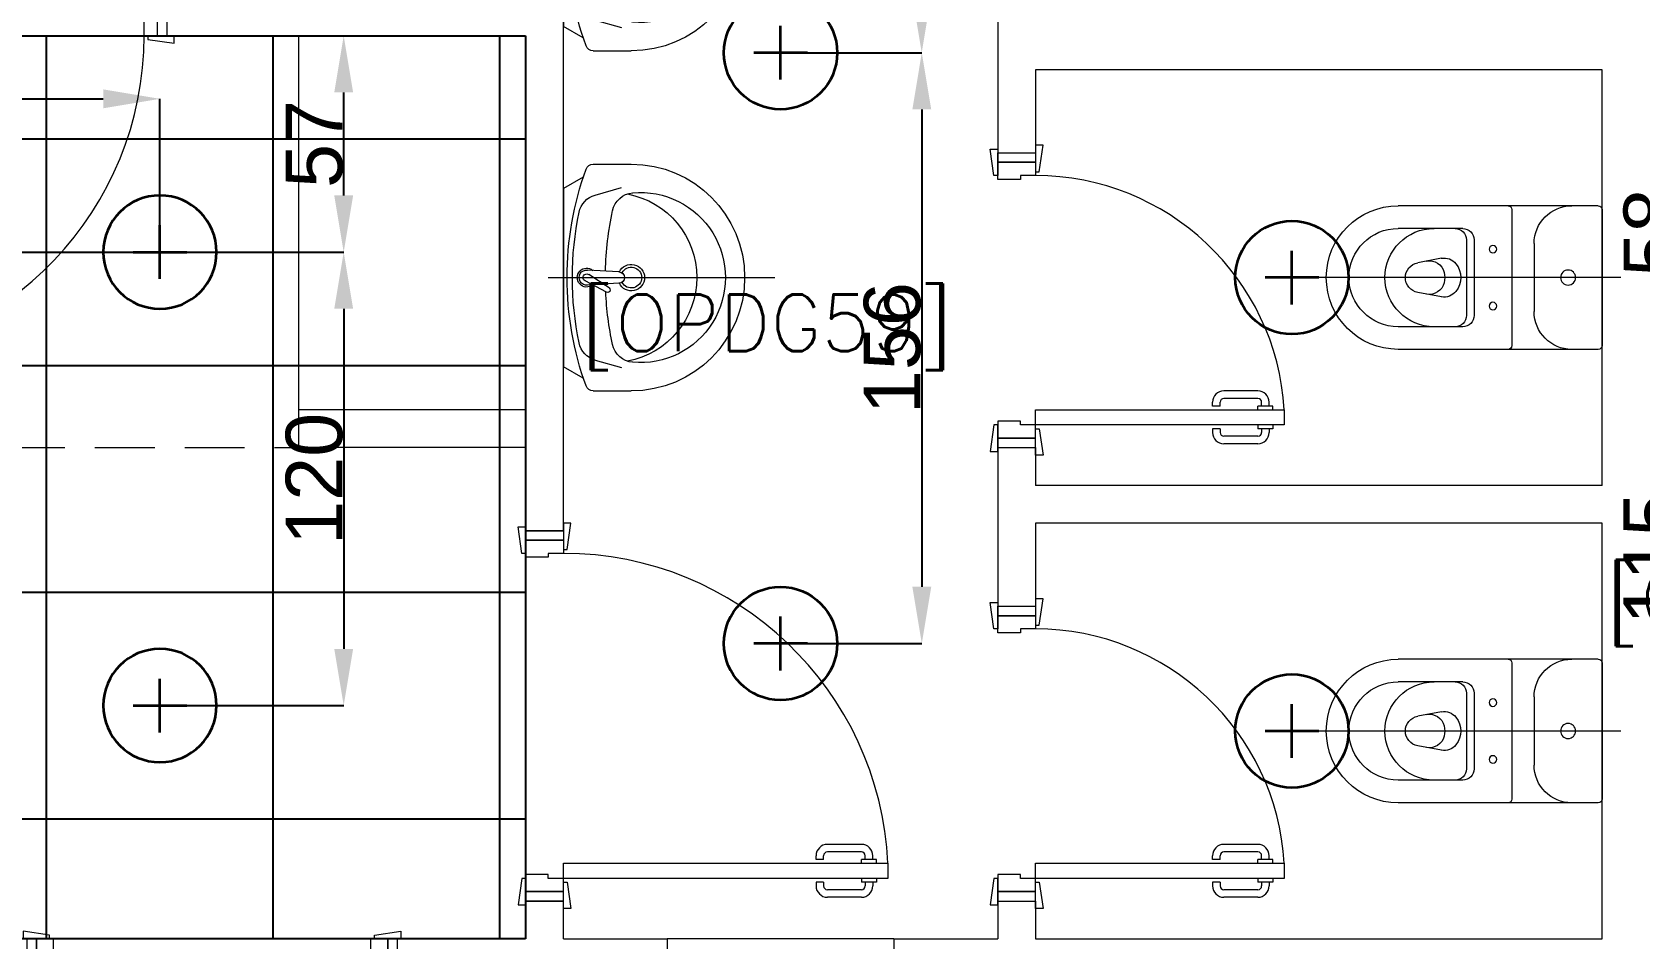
# Model space of a CAD drawing. Header units: inches. Extents: x -12418 to 57169, y -29325 to 19878.
# Drawn here: x 11362 to 15618, y 3883 to 6282 of the extents above; entities that cross this region are included whole.
import ezdxf
from ezdxf.enums import TextEntityAlignment as Align

# ---------------------------------------------------------------- set-up
doc = ezdxf.new("R2010")
doc.units = ezdxf.units.IN
doc.header["$LTSCALE"] = 25
doc.header["$MEASUREMENT"] = 0
doc.header["$PDMODE"] = 3
doc.linetypes.add('00-Ground Floor$0$HIDDEN', pattern=[9.525, 6.35, -3.175])
doc.layers.get('0').update_dxf_attribs({"color": 8})
doc.layers.get('Defpoints').update_dxf_attribs({"color": 8})
for name, color, linetype, lineweight in [('00-Ground Floor$0$72_EGR_BASE_TEXT', 252, 'Continuous', 5), ('00-Ground Floor$0$Aluminum', 251, 'Continuous', 5), ('00-Ground Floor$0$Proj', 251, 'Continuous', 5), ('00-Ground Floor$0$SANIT', 250, 'Continuous', 5), ('00-Ground Floor$0$Walls', 251, 'Continuous', 5), ('00-Ground Floor$0$Wooden Joinery', 251, 'Continuous', 5), ('E-DIM', 6, 'Continuous', 18), ('E-LITE-CIRC-NUMB', 6, 'Continuous', 25), ('E-LITE-CLNG @ 100', 150, 'Continuous', 35), ('E-LITE-CTRL', 6, 'Continuous', 25)]:
    doc.layers.add(name, color=color, linetype=linetype, lineweight=lineweight)
doc.layers.add('00-Ground Floor$0$False Ceiling', color=251, linetype='Continuous')
doc.styles.add('00-Ground Floor$0$SIMPLEX', font='SIMPLEX.shx', dxfattribs={"height": 150})
doc.styles.add('DC_Simplex', font='SIMPLEX.shx', dxfattribs={"width": 0.7})
doc.styles.get("Standard").update_dxf_attribs({"font": 'arial.ttf'})
doc.dimstyles.get("Standard").update_dxf_attribs({"dimtxt": 150, "dimasz": 150, "dimexe": 0.18, "dimexo": 0.0625, "dimgap": 1, "dimtad": 1, "dimdec": 0, "dimlfac": 0.1, "dimzin": 0, "dimdsep": 46, "dimtxsty": 'Standard', "dimcen": 0.09, "dimclrd": 256, "dimclrt": 7, "dimadec": 0, "dimazin": 0, "dimtfac": 1, "dimtdec": 0, "dimtofl": 0, "dimtmove": 0, "dimatfit": 3, "dimfxl": 1, "dimtolj": 1, "dimtzin": 0, "dimarcsym": 0})

# ---------------------------------------------------------------- blocks, each defined once
blk = doc.blocks.new('00-Ground Floor$0$A$C72370EFE')
at = {"layer": '00-Ground Floor$0$Wooden Joinery'}
for p, q in [((-0.01, -0.04), (-0.02, -0.04)), ((-0.01, -0.03), (-0.01, -0.07)), ((0, -0.03), (-0.01, -0.03)), ((0.04, -0.03), (0.05, -0.03)), ((0.05, -0.03), (0.05, -0.07)), ((0.05, -0.04), (0.06, -0.04)), ((-0.05, -0.07), (-0.05, -0.16)), ((-0.03, -0.07), (-0.03, -0.16)), ((-0.01, -0.06), (-0.02, -0.06)), ((0, -0.07), (-0.01, -0.07)), ((0.04, -0.07), (0.05, -0.07)), ((0.05, -0.06), (0.06, -0.06)), ((0.07, -0.07), (0.07, -0.16)), ((0.09, -0.07), (0.09, -0.16)), ((-0.01, -0.17), (-0.02, -0.17)), ((-0.01, -0.17), (-0.01, -0.19)), ((0.05, -0.17), (0.06, -0.17)), ((0.05, -0.17), (0.05, -0.19)), ((-0.01, -0.19), (-0.02, -0.19)), ((0.05, -0.19), (0.06, -0.19))]:
    blk.add_line(p, q, dxfattribs=at)
for centre, radius, start, end in [((-0.02, -0.07), 0.03, 90, 180), ((0.06, -0.07), 0.03, 0, 90), ((-0.02, -0.07), 0.01, 90, 180), ((0.06, -0.07), 0.01, 0, 90), ((-0.02, -0.16), 0.03, 180, 270), ((-0.02, -0.16), 0.01, 180, 270), ((0.06, -0.16), 0.01, 270, 0), ((0.06, -0.16), 0.03, 270, 0)]:
    blk.add_arc(centre, radius, start, end, dxfattribs=at)
blk = doc.blocks.new('00-Ground Floor$0$A$C5DAD61B4')
at = {"layer": '00-Ground Floor$0$Wooden Joinery'}
for points in [[(80, 959.1), (80, 969.1), (10, 979.1), (10, 959.1)], [(940, 959.1), (940, 969.1), (1010, 979.1), (1010, 959.1)], [(70, 859.1), (70, 849.1), (0, 839.1), (0, 859.1)], [(120, 859.1), (120, 0), (80, 0), (80, 859.1)], [(950, 859.1), (950, 849.1), (1020, 839.1), (1020, 859.1)]]:
    blk.add_lwpolyline(points, close=True, dxfattribs=at)
for points in [[(45, 859.1), (45, 959.1), (20, 959.1), (20, 859.1), (45, 859.1)], [(45, 859.1), (80, 859.1), (80, 899.1), (90, 899.1), (90, 959.1), (45, 959.1), (45, 859.1)], [(975, 859.1), (940, 859.1), (940, 899.1), (930, 899.1), (930, 959.1), (975, 959.1), (975, 859.1)], [(975, 859.1), (975, 959.1), (1000, 959.1), (1000, 859.1), (975, 859.1)]]:
    blk.add_lwpolyline(points, dxfattribs=at)
blk.add_arc((80, 859.1), 860, 272.666, 0, dxfattribs=at)
at = {"layer": '00-Ground Floor$0$Wooden Joinery', "xscale": 999.9999999998854, "yscale": 999.9999999998854, "zscale": 999.9999999998854, "rotation": 180}
blk.add_blockref('00-Ground Floor$0$A$C72370EFE', (120, 0), dxfattribs=at)
blk = doc.blocks.new('00-Ground Floor$0$A$C268A7CF0')
at = {"layer": '00-Ground Floor$0$Wooden Joinery'}
for points in [[(80, 758.8), (80, 768.8), (10, 778.8), (10, 758.8)], [(740, 758.8), (740, 768.8), (810, 778.8), (810, 758.8)], [(70, 658.8), (70, 648.8), (0, 638.8), (0, 658.8)], [(120, 658.8), (120, 0), (80, 0), (80, 658.8)], [(750, 658.8), (750, 648.8), (820, 638.8), (820, 658.8)]]:
    blk.add_lwpolyline(points, close=True, dxfattribs=at)
for points in [[(45, 658.8), (45, 758.8), (20, 758.8), (20, 658.8), (45, 658.8)], [(45, 658.8), (80, 658.8), (80, 698.8), (90, 698.8), (90, 758.8), (45, 758.8), (45, 658.8)], [(775, 658.8), (740, 658.8), (740, 698.8), (730, 698.8), (730, 758.8), (775, 758.8), (775, 658.8)], [(775, 658.8), (775, 758.8), (800, 758.8), (800, 658.8), (775, 658.8)]]:
    blk.add_lwpolyline(points, dxfattribs=at)
blk.add_arc((80, 658.8), 660, 273.4748, 0, dxfattribs=at)
at = {"layer": '00-Ground Floor$0$Wooden Joinery', "xscale": 999.9999999998854, "yscale": 999.9999999998854, "zscale": 999.9999999998854, "rotation": 180}
blk.add_blockref('00-Ground Floor$0$A$C72370EFE', (120, 0), dxfattribs=at)
blk = doc.blocks.new('00-Ground Floor$0$WC manta')
at = {"layer": '00-Ground Floor$0$SANIT'}
for p, q in [((-0.13, 0.18), (-0.13, -0.18)), ((-0.12, 0.19), (0.41, 0.19)), ((0.109, 0.18), (0.109, -0.18)), ((0.239, 0.13), (0.41, 0.13)), ((0.05, 0.09), (0.05, -0.09)), ((0.209, 0.1), (0.209, -0.1)), ((0.229, 0.1), (0.229, -0.1)), ((0.2955, 0.051), (0.3581, 0.0393)), ((-0.18, 0), (0.65, 0)), ((0.2955, -0.051), (0.3581, -0.0393)), ((0.239, -0.13), (0.41, -0.13)), ((-0.12, -0.19), (0.41, -0.19))]:
    blk.add_line(p, q, dxfattribs=at)
for centre, radius in [((0.159, 0.0752), 0.01), ((-0.04, 0), 0.02), ((0.159, -0.0753), 0.01)]:
    blk.add_circle(centre, radius, dxfattribs=at)
for centre, radius, start, end in [((-0.12, 0.18), 0.01, 90, 180), ((-0.05, 0.09), 0.1, 0, 90), ((0.119, 0.18), 0.01, 90, 180), ((0.41, 0), 0.19, 270, 90), ((0.239, 0.1), 0.03, 90, 180), ((0.259, 0.1), 0.03, 90, 180), ((0.3147, 0), 0.13, 270, 90), ((0.41, 0), 0.13, 270, 90), ((0.2882, 0.0117), 0.04, 79.4289, 141.525), ((0.3271, 0.0044), 0.04, 79.4289, 166.4176), ((0.3029, 0), 0.0588, 141.525, 218.475), ((0.3454, 0), 0.0588, 166.4176, 193.5824), ((0.3507, 0), 0.04, 280.5711, 79.4289), ((0.2882, -0.0117), 0.04, 218.475, 280.5711), ((0.3271, -0.0044), 0.04, 193.5824, 280.5711), ((-0.05, -0.09), 0.1, 270, 0), ((0.239, -0.1), 0.03, 180, 270), ((0.259, -0.1), 0.03, 180, 270), ((-0.12, -0.18), 0.01, 180, 270), ((0.119, -0.18), 0.01, 180, 270)]:
    blk.add_arc(centre, radius, start, end, dxfattribs=at)
blk = doc.blocks.new('00-Ground Floor$0$lav-manta 60')
at = {"layer": '00-Ground Floor$0$SANIT'}
for p, q in [((-0.2658, -0.0529), (-0.2358, 0)), ((-0.2358, 0), (0.2358, 0)), ((0, 0.04), (0, -0.56)), ((0.2658, -0.0529), (0.2358, 0)), ((-0.3, -0.0789), (-0.3, -0.18)), ((-0.2185, -0.0841), (-0.2383, -0.1537)), ((-0.015, -0.1473), (-0.0199, -0.064)), ((0.0274, -0.121), (-0.0078, -0.0673)), ((0.0389, -0.1142), (0.0087, -0.0575)), ((0.0191, -0.077), (0.0199, -0.064)), ((0.2185, -0.0841), (0.2383, -0.1537)), ((0.3, -0.0789), (0.3, -0.18)), ((0.015, -0.1473), (0.0174, -0.1057))]:
    blk.add_line(p, q, dxfattribs=at)
for centre, radius, start, end in [((0, -0.8557), 0.8457, 70.1771, 109.8229), ((-0.1608, -0.1006), 0.06, 101.8086, 164.0794), ((0, -0.8696), 0.8457, 78.1914, 101.8086), ((0, -0.0617), 0.025, 320.7474, 220.368), ((0, -0.0617), 0.02, 353.2671, 186.682), ((0.1608, -0.1006), 0.06, 15.9206, 78.1914), ((-0.28, -0.0789), 0.02, 109.8229, 180), ((0, -0.0617), 0.00966, 25.4127, 215.9577), ((0.28, -0.0789), 0.02, 0, 70.1771), ((0, -0.9572), 0.8457, 91.1572, 102.0883), ((0, -0.9572), 0.8457, 88.5486, 88.844), ((0.0332, -0.1176), 0.00666, 210.6852, 30.6852), ((0, -0.9572), 0.8457, 77.9117, 87.4274), ((-0.1645, -0.189), 0.06, 102.0883, 174.8142), ((0, -0.1282), 0.2252, 190.6097, 349.3903), ((0, -0.18), 0.035, 115.3106, 64.6894), ((0, -0.18), 0.0275, 117.1496, 62.8504), ((0, -0.1473), 0.015, 180, 0), ((0.1645, -0.189), 0.06, 5.1858, 77.9117), ((0, -0.18), 0.3, 180, 0), ((0, -0.2039), 0.2252, 174.8142, 5.1858)]:
    blk.add_arc(centre, radius, start, end, dxfattribs=at)
blk = doc.blocks.new('00-Ground Floor$0$A$Ce9e1c4c3')
at = {"layer": '00-Ground Floor$0$False Ceiling', "color": 254}
for p, q in [((-91692.1, 6272.6, 0), (-87332.1, 6272.6, 0)), ((-87332.1, 6272.6, 0), (-87332.1, 3882.6, 0)), ((-87332.1, 3882.6, 0), (-91692.1, 3882.6, 0))]:
    blk.add_line(p, q, dxfattribs=at)
at = {"layer": '00-Ground Floor$0$False Ceiling', "color": 254, "linetype": 'Continuous'}
for p, q in [((-88600, 3882.6), (-88600, 6272.6)), ((-88000, 3882.6), (-88000, 6272.6)), ((-87400, 3882.6), (-87400, 6272.6)), ((-91692.1, 6000), (-87332.1, 6000)), ((-91692.1, 5400), (-87332.1, 5400)), ((-91692.1, 4800), (-87332.1, 4800)), ((-91692.1, 4200), (-87332.1, 4200))]:
    blk.add_line(p, q, dxfattribs=at)
blk = doc.blocks.new('00-Ground Floor')
at = {"layer": '00-Ground Floor$0$Aluminum'}
blk.add_line((13642.9, 3882.6, 0), (13042.9, 3882.6, 0), dxfattribs=at)
at = {"layer": '00-Ground Floor$0$Proj', "linetype": '00-Ground Floor$0$HIDDEN'}
blk.add_line((8907.9, 5182.6, 0), (12067.9, 5182.6, 0), dxfattribs=at)
at = {"layer": '00-Ground Floor$0$Walls'}
for p, q in [((12767.9, 4962.6, 0), (12767.9, 8502.6, 0)), ((11717.9, 6372.6, 0), (11717.9, 6272.6, 0)), ((13917.9, 6382.6, 0), (13917.9, 5962.6, 0)), ((12667.9, 6272.6, 0), (11717.9, 6272.6, 0)), ((12667.9, 5282.6, 0), (12667.9, 6272.6, 0)), ((15517.9, 6182.6, 0), (14017.9, 6182.6, 0)), ((14017.9, 6182.6, 0), (14017.9, 5962.6, 0)), ((15517.9, 5082.6, 0), (15517.9, 6182.6, 0)), ((13917.9, 5962.6, 0), (14017.9, 5962.6, 0)), ((12667.9, 5282.6, 0), (12067.9, 5282.6, 0)), ((12067.9, 5182.6, 0), (12067.9, 5282.6, 0)), ((12667.9, 5182.6, 0), (12067.9, 5182.6, 0)), ((12667.9, 5182.6, 0), (12667.9, 4962.6, 0)), ((13917.9, 5182.6, 0), (13917.9, 4762.6, 0)), ((13917.9, 5182.6, 0), (14017.9, 5182.6, 0)), ((14017.9, 5182.6, 0), (14017.9, 5082.6, 0)), ((15517.9, 5082.6, 0), (14017.9, 5082.6, 0)), ((15517.9, 4982.6, 0), (14017.9, 4982.6, 0)), ((14017.9, 4982.6, 0), (14017.9, 4762.6, 0)), ((15517.9, 3882.6, 0), (15517.9, 4982.6, 0)), ((12767.9, 4962.6, 0), (12667.9, 4962.6, 0)), ((13917.9, 4762.6, 0), (14017.9, 4762.6, 0)), ((12667.9, 3982.6, 0), (12667.9, 3882.6, 0)), ((12767.9, 3982.6, 0), (12667.9, 3982.6, 0)), ((12767.9, 3882.6, 0), (12767.9, 3982.6, 0)), ((13917.9, 3982.6, 0), (14017.9, 3982.6, 0)), ((13917.9, 3982.6, 0), (13917.9, 3882.6, 0)), ((14017.9, 3982.6, 0), (14017.9, 3882.6, 0)), ((12327.9, 3882.6, 0), (12667.9, 3882.6, 0)), ((12767.9, 3882.6, 0), (13042.9, 3882.6, 0)), ((13042.9, 3882.6, 0), (13042.9, 3782.6, 0)), ((13642.9, 3882.6, 0), (13917.9, 3882.6, 0)), ((13642.9, 3882.6, 0), (13642.9, 3782.6, 0)), ((14017.9, 3882.6, 0), (15517.9, 3882.6, 0))]:
    blk.add_line(p, q, dxfattribs=at)
at = {"layer": '00-Ground Floor$0$Wooden Joinery'}
blk.add_line((12067.9, 5282.6, 0), (12067.9, 6272.6, 0), dxfattribs=at)
at = {"layer": '00-Ground Floor$0$Wooden Joinery', "elevation": 0}
blk.add_lwpolyline([(11692.9, 6272.6), (11657.9, 6272.6), (11657.9, 6312.6), (11647.9, 6312.6), (11647.9, 6372.6), (11692.9, 6372.6), (11692.9, 6272.6)], dxfattribs=at)
blk.add_lwpolyline([(11667.9, 6272.6), (11667.9, 6262.6), (11737.9, 6252.6), (11737.9, 6272.6)], close=True, dxfattribs=at)
at = {"layer": '00-Ground Floor$0$Wooden Joinery'}
blk.add_arc((10797.9, 6272.6, 0), 860, 272.666, 0, dxfattribs=at)
at = {"layer": '00-Ground Floor$0$False Ceiling', "color": 254}
blk.add_blockref('00-Ground Floor$0$A$Ce9e1c4c3', (100000, 0), dxfattribs=at)
at = {"layer": '00-Ground Floor$0$SANIT', "xscale": -1000.000000000223, "yscale": 1000.000000000223, "zscale": 1000.000000000223, "rotation": 90}
for p in [(12767.9, 6532.6, 0), (12767.9, 5632.6, 0)]:
    blk.add_blockref('00-Ground Floor$0$lav-manta 60', p, dxfattribs=at)
at = {"layer": '00-Ground Floor$0$SANIT', "xscale": -999.9999999999995, "yscale": 999.9999999999995, "zscale": 999.9999999999995}
for p in [(15387.9, 5632.6, 0), (15387.9, 4432.6, 0)]:
    blk.add_blockref('00-Ground Floor$0$WC manta', p, dxfattribs=at)
at = {"layer": '00-Ground Floor$0$Wooden Joinery', "rotation": 90.00000000000001}
for name, p in [('00-Ground Floor$0$A$C268A7CF0', (14676.7, 5162.6, 0)), ('00-Ground Floor$0$A$C5DAD61B4', (13627, 3962.6, 0)), ('00-Ground Floor$0$A$C268A7CF0', (14676.7, 3962.6, 0))]:
    blk.add_blockref(name, p, dxfattribs=at)
at = {"layer": '00-Ground Floor$0$Wooden Joinery', "xscale": -1}
blk.add_blockref('00-Ground Floor$0$A$C5DAD61B4', (12347.9, 2923.5, 0), dxfattribs=at)
at = {"layer": '00-Ground Floor$0$72_EGR_BASE_TEXT', "char_height": 150, "attachment_point": 2, "style": '00-Ground Floor$0$SIMPLEX'}
for s, insert in [('[OPDG59]', (13306.8, 5588, 0)), ('[OPDG55]', (16020.8, 4857.2, 0))]:
    blk.add_mtext(s, dxfattribs=dict(at, insert=insert))
blk = doc.blocks.new('DC_LT-CL-Point')
for p, q in [((0, -0.711), (0, 0.711)), ((0.711, 0), (-0.711, 0))]:
    blk.add_line(p, q)
blk.add_circle((0, 0), 1.5)
at = {"layer": 'E-LITE-CIRC-NUMB', "style": 'DC_Simplex', "width": 0.7, "flags": 8}
blk.add_attdef('CIRCUIT', text='', height=2, rotation=360, dxfattribs=at).set_placement((-3.364, 1.5), align=Align.RIGHT)
at = {"layer": 'E-LITE-CTRL', "style": 'DC_Simplex', "width": 0.7, "flags": 8}
blk.add_attdef('CONTROL', (3.364, -3.498), '', height=2, rotation=360, dxfattribs=at)
blk = doc.blocks.new('*D244')
at = {"layer": 'Defpoints', "color": 0, "transparency": 16777216}
for p in [(13342.9, 7790.9, 0), (13342.9, 6227.6, 0), (13716.7, 6227.6)]:
    blk.add_point(p, dxfattribs=at)
at = {"layer": 'E-DIM', "color": 0, "lineweight": -2, "transparency": 16777216}
for p, q in [((13343, 7790.9), (13716.9, 7790.9)), ((13343, 6227.6), (13716.9, 6227.6))]:
    blk.add_line(p, q, dxfattribs=at)
at = {"layer": 'E-DIM', "lineweight": -2, "transparency": 16777216}
blk.add_line((13716.7, 7640.9), (13716.7, 6377.6), dxfattribs=at)
at = {"layer": 'E-DIM', "transparency": 16777216}
for points in [[(13691.7, 7640.9), (13741.7, 7640.9), (13716.7, 7790.9)], [(13691.7, 6377.6), (13741.7, 6377.6), (13716.7, 6227.6)]]:
    blk.add_solid(points, dxfattribs=at)
at = {"layer": 'E-DIM', "color": 7, "transparency": 16777216, "insert": (13639.1, 7009.2), "char_height": 150, "attachment_point": 5, "rotation": 90}
blk.add_mtext('\\A1;156', dxfattribs=at)
blk = doc.blocks.new('*D245')
at = {"layer": 'Defpoints', "color": 0, "transparency": 16777216}
for p in [(13342.9, 6227.6, 0), (13342.9, 4664.2, 0), (13716.9, 4664.2)]:
    blk.add_point(p, dxfattribs=at)
at = {"layer": 'E-DIM', "color": 0, "lineweight": -2, "transparency": 16777216}
for p, q in [((13343, 6227.6), (13717.1, 6227.6)), ((13343, 4664.2), (13717.1, 4664.2))]:
    blk.add_line(p, q, dxfattribs=at)
at = {"layer": 'E-DIM', "lineweight": -2, "transparency": 16777216}
blk.add_line((13716.9, 6077.6), (13716.9, 4814.2), dxfattribs=at)
at = {"layer": 'E-DIM', "transparency": 16777216}
for points in [[(13691.9, 6077.6), (13741.9, 6077.6), (13716.9, 6227.6)], [(13691.9, 4814.2), (13741.9, 4814.2), (13716.9, 4664.2)]]:
    blk.add_solid(points, dxfattribs=at)
at = {"layer": 'E-DIM', "color": 7, "transparency": 16777216, "insert": (13639.3, 5445.9), "char_height": 150, "attachment_point": 5, "rotation": 90}
blk.add_mtext('\\A1;156', dxfattribs=at)
blk = doc.blocks.new('*D246')
at = {"layer": 'Defpoints', "color": 0, "transparency": 16777216}
for p in [(11700, 6105.6), (9300, 5700), (11700, 5700)]:
    blk.add_point(p, dxfattribs=at)
at = {"layer": 'E-DIM', "color": 0, "lineweight": -2, "transparency": 16777216}
for p, q in [((9300, 5700.1), (9300, 6105.8)), ((11700, 5700.1), (11700, 6105.8))]:
    blk.add_line(p, q, dxfattribs=at)
at = {"layer": 'E-DIM', "lineweight": -2, "transparency": 16777216}
blk.add_line((9450, 6105.6), (11550, 6105.6), dxfattribs=at)
at = {"layer": 'E-DIM', "transparency": 16777216}
for points in [[(9450, 6130.6), (9450, 6080.6), (9300, 6105.6)], [(11550, 6130.6), (11550, 6080.6), (11700, 6105.6)]]:
    blk.add_solid(points, dxfattribs=at)
at = {"layer": 'E-DIM', "color": 7, "transparency": 16777216, "insert": (10500, 6183.2), "char_height": 150, "attachment_point": 5}
blk.add_mtext('\\A1;240', dxfattribs=at)
blk = doc.blocks.new('*D247')
at = {"layer": 'Defpoints', "color": 0, "transparency": 16777216}
for p in [(11700, 5700), (11700, 4500), (12186.4, 4500)]:
    blk.add_point(p, dxfattribs=at)
at = {"layer": 'E-DIM', "color": 0, "lineweight": -2, "transparency": 16777216}
for p, q in [((11700.1, 5700), (12186.6, 5700)), ((11700.1, 4500), (12186.6, 4500))]:
    blk.add_line(p, q, dxfattribs=at)
at = {"layer": 'E-DIM', "lineweight": -2, "transparency": 16777216}
blk.add_line((12186.4, 5550), (12186.4, 4650), dxfattribs=at)
at = {"layer": 'E-DIM', "transparency": 16777216}
for points in [[(12161.4, 5550), (12211.4, 5550), (12186.4, 5700)], [(12161.4, 4650), (12211.4, 4650), (12186.4, 4500)]]:
    blk.add_solid(points, dxfattribs=at)
at = {"layer": 'E-DIM', "color": 7, "transparency": 16777216, "insert": (12108.9, 5100), "char_height": 150, "attachment_point": 5, "rotation": 90}
blk.add_mtext('\\A1;120', dxfattribs=at)
blk = doc.blocks.new('*D407')
at = {"layer": 'Defpoints', "color": 0, "transparency": 16777216}
for p in [(9300, 6272.6, 0), (12186.4, 6272.6), (9300, 5700)]:
    blk.add_point(p, dxfattribs=at)
at = {"layer": 'E-DIM', "color": 0, "lineweight": -2, "transparency": 16777216}
for p, q in [((9300.1, 6272.6), (12186.6, 6272.6)), ((9300.1, 5700), (12186.6, 5700))]:
    blk.add_line(p, q, dxfattribs=at)
at = {"layer": 'E-DIM', "lineweight": -2, "transparency": 16777216}
blk.add_line((12186.4, 5850), (12186.4, 6122.6), dxfattribs=at)
at = {"layer": 'E-DIM', "transparency": 16777216}
for points in [[(12161.4, 6122.6), (12211.4, 6122.6), (12186.4, 6272.6)], [(12161.4, 5850), (12211.4, 5850), (12186.4, 5700)]]:
    blk.add_solid(points, dxfattribs=at)
at = {"layer": 'E-DIM', "color": 7, "transparency": 16777216, "insert": (12109.2, 5986.3), "char_height": 150, "attachment_point": 5, "rotation": 90}
blk.add_mtext('\\A1;57', dxfattribs=at)
blk = doc.blocks.new('*D420')
at = {"layer": 'Defpoints', "color": 0, "transparency": 16777216}
for p in [(15728.3, 6039.1), (16085.4, 6039.1, 0), (16085.4, 5464.1, 0)]:
    blk.add_point(p, dxfattribs=at)
at = {"layer": 'E-DIM', "color": 0, "lineweight": -2, "transparency": 16777216}
for p, q in [((16085.4, 6039.1), (15728.2, 6039.1)), ((16085.4, 5464.1), (15728.2, 5464.1))]:
    blk.add_line(p, q, dxfattribs=at)
at = {"layer": 'E-DIM', "lineweight": -2, "transparency": 16777216}
blk.add_line((15728.3, 5614.1), (15728.3, 5889.1), dxfattribs=at)
at = {"layer": 'E-DIM', "transparency": 16777216}
for points in [[(15703.3, 5889.1), (15753.3, 5889.1), (15728.3, 6039.1)], [(15703.3, 5614.1), (15753.3, 5614.1), (15728.3, 5464.1)]]:
    blk.add_solid(points, dxfattribs=at)
at = {"layer": 'E-DIM', "color": 7, "transparency": 16777216, "insert": (15650.8, 5751.6), "char_height": 150, "attachment_point": 5, "rotation": 90}
blk.add_mtext('\\A1;58', dxfattribs=at)
blk = doc.blocks.new('*D421')
at = {"layer": 'Defpoints', "color": 0, "transparency": 16777216}
for p in [(16085.4, 5464.1, 0), (15728.2, 4314.1), (16085.4, 4314.1, 0)]:
    blk.add_point(p, dxfattribs=at)
at = {"layer": 'E-DIM', "color": 0, "lineweight": -2, "transparency": 16777216}
for p, q in [((16085.4, 5464.1), (15728, 5464.1)), ((16085.4, 4314.1), (15728, 4314.1))]:
    blk.add_line(p, q, dxfattribs=at)
at = {"layer": 'E-DIM', "lineweight": -2, "transparency": 16777216}
blk.add_line((15728.2, 5314.1), (15728.2, 4464.1), dxfattribs=at)
at = {"layer": 'E-DIM', "transparency": 16777216}
for points in [[(15703.2, 5314.1), (15753.2, 5314.1), (15728.2, 5464.1)], [(15703.2, 4464.1), (15753.2, 4464.1), (15728.2, 4314.1)]]:
    blk.add_solid(points, dxfattribs=at)
at = {"layer": 'E-DIM', "color": 7, "transparency": 16777216, "insert": (15650.6, 4889.1), "char_height": 150, "attachment_point": 5, "rotation": 90}
blk.add_mtext('\\A1;115', dxfattribs=at)

msp = doc.modelspace()

# ---------------------------------------------------------------- block references
msp.add_blockref('00-Ground Floor', (0, 0))
at = {"layer": 'E-LITE-CLNG @ 100', "yscale": 99.99999999999999, "zscale": 99.99999999999999}
for p, xscale in [((13342.9, 6227.6, 0), 99.99999999999999), ((11700, 5700), -99.99999999999999), ((14696.9, 5632.6, 0), 99.99999999999999), ((13342.9, 4664.2, 0), 99.99999999999999), ((11700, 4500), -99.99999999999999), ((14696.9, 4432.6, 0), 99.99999999999999)]:
    msp.add_blockref('DC_LT-CL-Point', p, dxfattribs=dict(at, xscale=xscale))

# ---------------------------------------------------------------- dimensions: what is measured, and where the dimension line sits
at = {"layer": 'E-DIM'}
for base, p1, p2, picture, middle in [((13716.7, 6227.6), (13342.9, 7790.9, 0), (13342.9, 6227.6, 0), '*D244', (13639.1, 7009.2)), ((12186.4, 6272.6), (9300, 5700), (9300, 6272.6, 0), '*D407', (12109.2, 5986.3)), ((13716.9, 4664.2), (13342.9, 6227.6, 0), (13342.9, 4664.2, 0), '*D245', (13639.3, 5445.9)), ((15728.3457611, 6039.1268525), (16085.4287118, 5464.1268525, -0.0000006), (16085.4287118, 6039.1268525, -0.0000006), '*D420', (15650.7598129, 5751.6268525)), ((12186.4, 4500), (11700, 5700), (11700, 4500), '*D247', (12108.9, 5100)), ((15728.2, 4314.1), (16085.4, 5464.1, 0), (16085.4, 4314.1, 0), '*D421', (15650.6, 4889.1))]:
    dim = msp.add_linear_dim(base=base, p1=p1, p2=p2, angle=90, dimstyle='Standard', dxfattribs=at)
    dim.commit()
    dim.dimension.update_dxf_attribs({"geometry": picture, "text_midpoint": middle})
dim = msp.add_linear_dim(base=(11700, 6105.6), p1=(9300, 5700), p2=(11700, 5700), dimstyle='Standard', dxfattribs=at)
dim.commit()
dim.dimension.update_dxf_attribs({"geometry": '*D246', "text_midpoint": (10500, 6183.2)})

doc.saveas('drawing.dxf')
